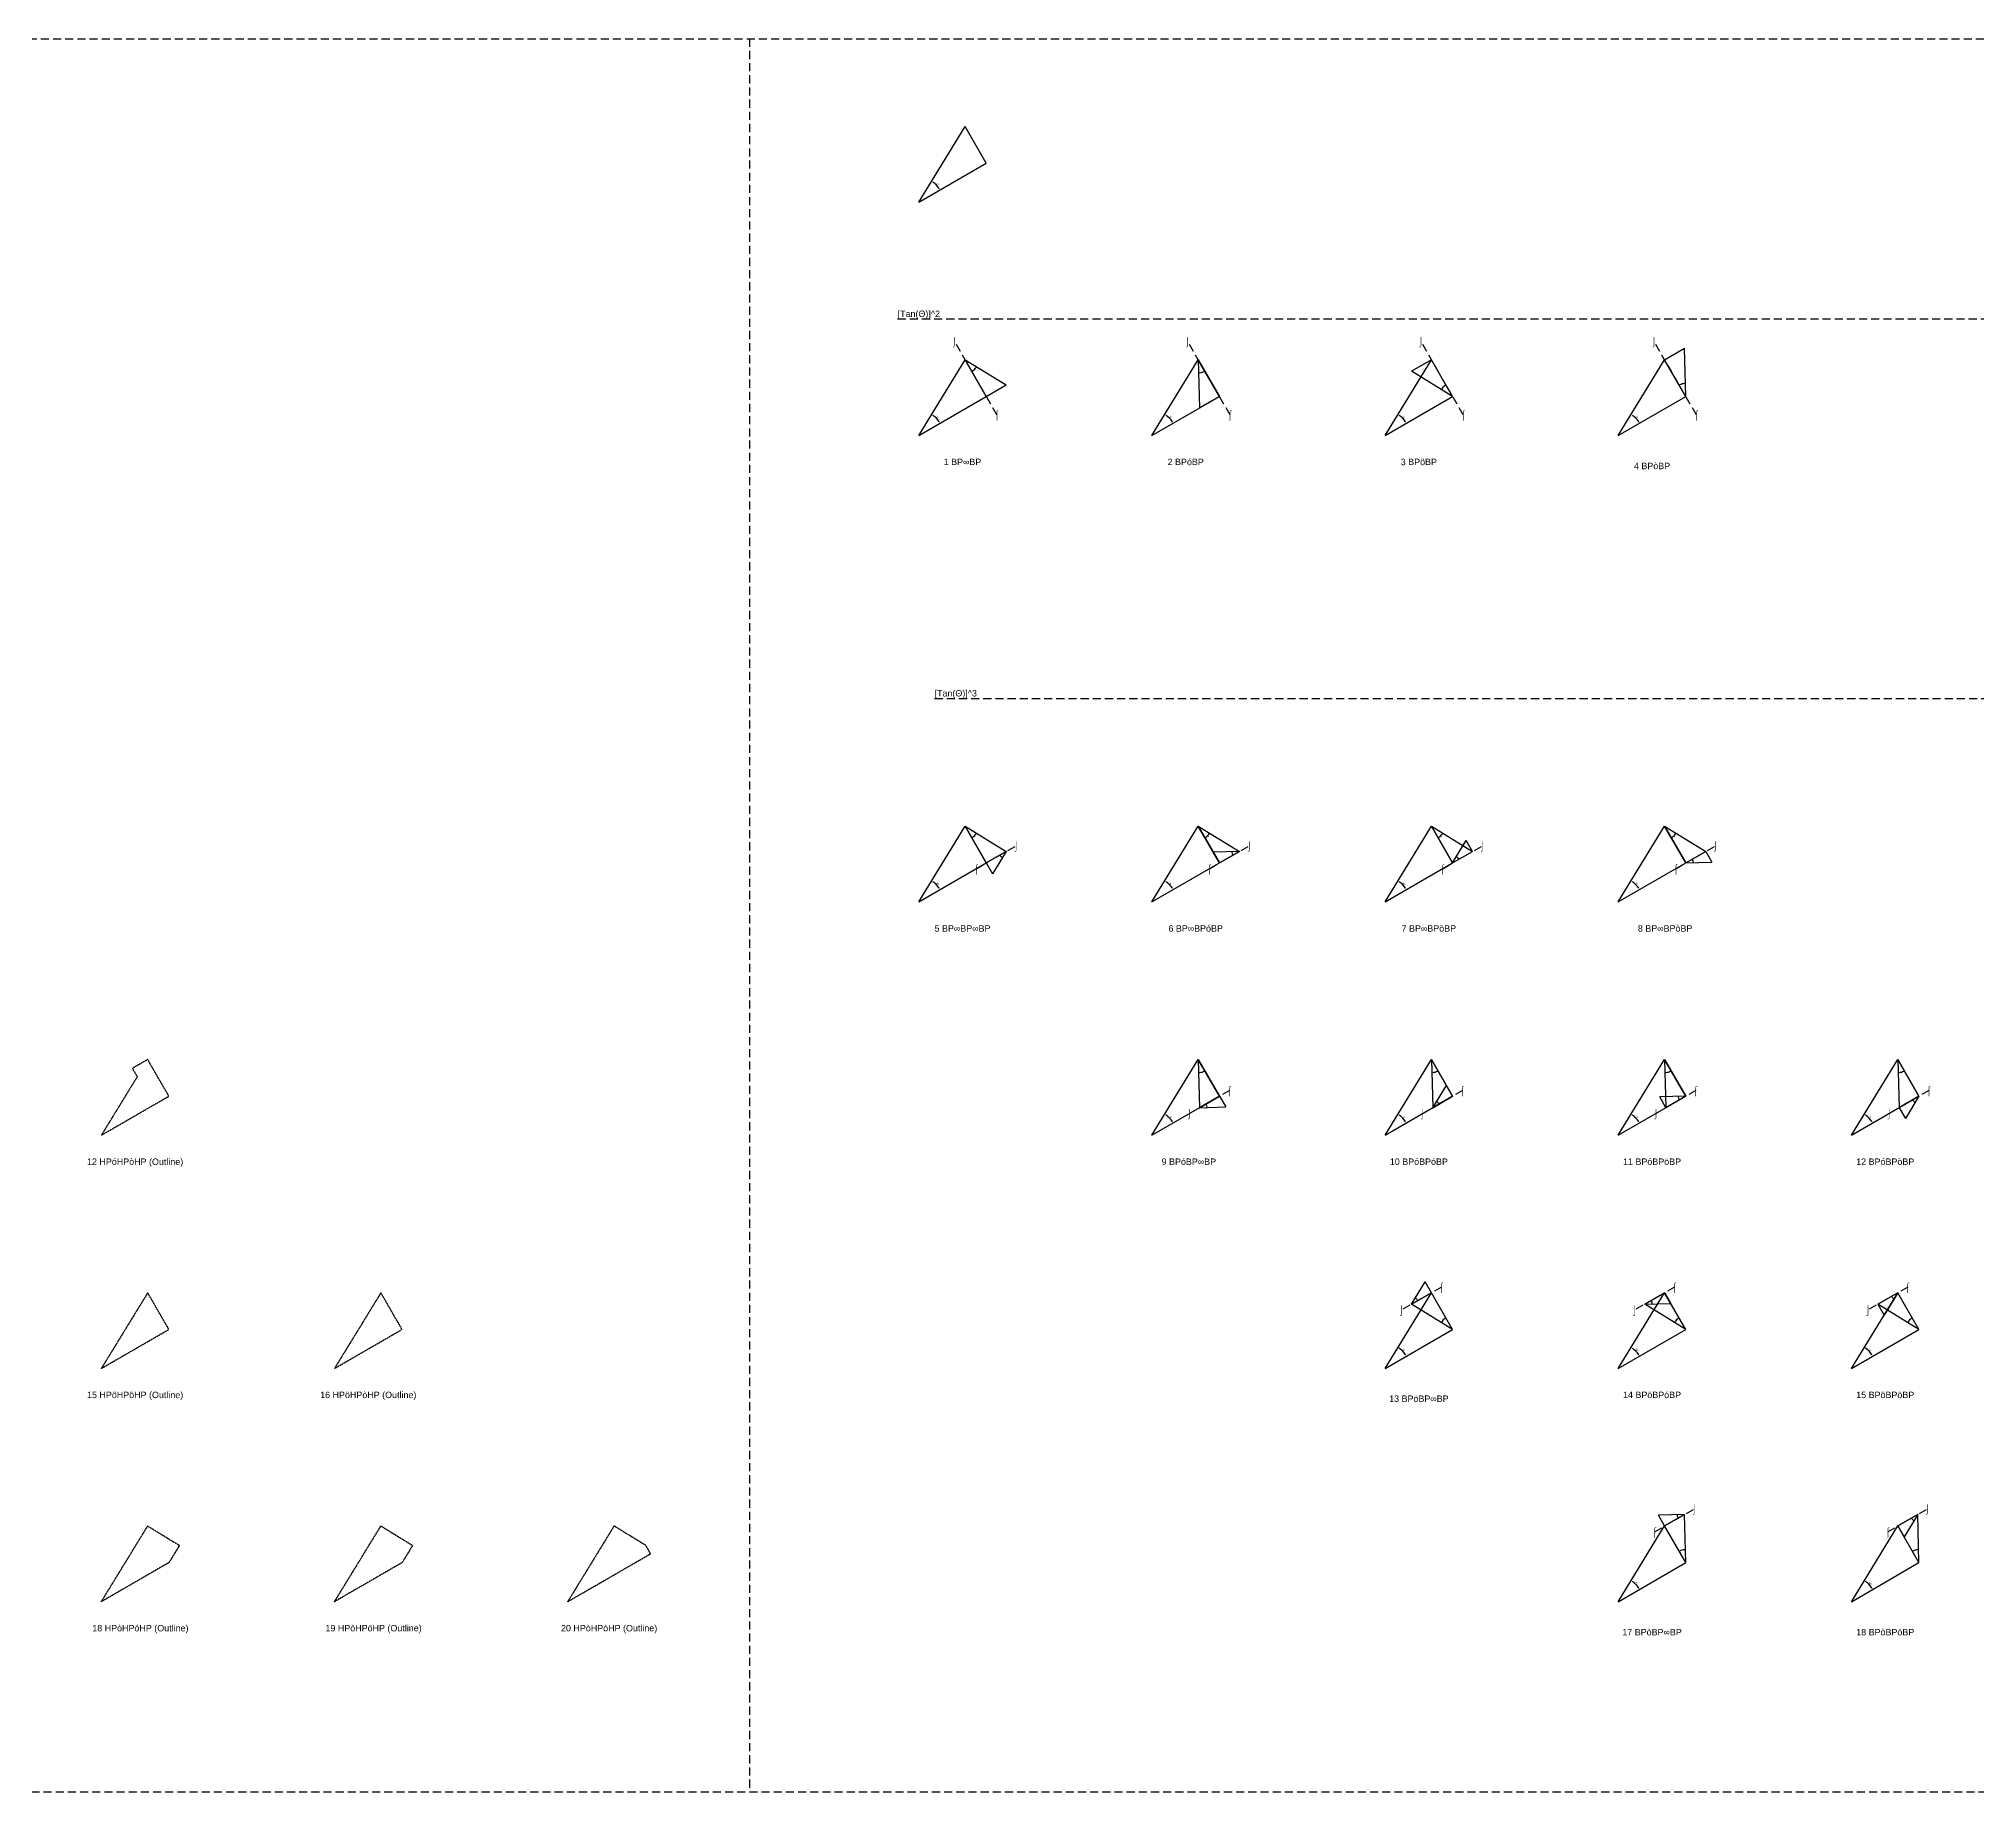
# Model space of a CAD drawing. Header units: millimetres. Extents: x 1397905 to 2845484, y -134122 to 140265.
# Drawn here: x 2245303 to 2548735, y -134122 to 140265 of the extents above; entities that cross this region are included whole.
import ezdxf
from ezdxf.enums import TextEntityAlignment as Align

# ---------------------------------------------------------------- set-up
doc = ezdxf.new("R2010")
doc.units = ezdxf.units.MM
doc.header["$PDMODE"] = 35
doc.linetypes.add('DASHED', pattern=[19.05, 12.7, -6.35])
for name, color, linetype in [('BASE', 170, 'Continuous'), ('HYPOTENUSE', 20, 'Continuous'), ('PERPENDICULAR', 90, 'Continuous')]:
    doc.layers.add(name, color=color, linetype=linetype)
doc.styles.add('Arial', font='arial_0.ttf')
doc.dimstyles.new('ISO-25', dxfattribs={"dimtxt": 250, "dimasz": 100, "dimexe": 1.25, "dimexo": 0.625, "dimgap": 100, "dimtad": 1, "dimdec": 0, "dimtxsty": 'Arial', "dimcen": 2.5, "dimadec": 0, "dimazin": 0, "dimtfac": 1, "dimtdec": 0, "dimtmove": 0, "dimatfit": 3, "dimfxl": 1, "dimarcsym": 0})

# ---------------------------------------------------------------- blocks, each defined once
blk = doc.blocks.new('*D2')
at = {"color": 0, "lineweight": -2, "transparency": 16777216}
blk.add_arc((0, 0), 3850, 3.72107, 24.76727, dxfattribs=at)
at = {"color": 0, "transparency": 16777216}
for points in [[(3459, 1594), (3533, 1632), (3384, 1836)], [(3884, 251), (3800, 249), (3850, 0)]]:
    blk.add_solid(points, dxfattribs=at)
at = {"layer": 'Defpoints', "color": 0, "transparency": 16777216}
for p in [(12208, 6625), (0, 0), (0, 0), (3797, 635), (12208, 0)]:
    blk.add_point(p, dxfattribs=at)
at = {"color": 0, "transparency": 16777216, "insert": (3952, 1003), "char_height": 250, "attachment_point": 5, "rotation": 284.24417, "style": 'Arial'}
blk.add_mtext('28°', dxfattribs=at)
blk = doc.blocks.new('GTN')
at = {"layer": 'BASE'}
blk.add_line((0, 0), (12208.3, 0), dxfattribs=at)
at = {"layer": 'HYPOTENUSE'}
blk.add_line((0, 0), (12208.3, 6625.3), dxfattribs=at)
at = {"layer": 'PERPENDICULAR'}
blk.add_line((12208.3, 0), (12208.3, 6625.3), dxfattribs=at)
at = {"color": 6}
dim = blk.add_angular_dim_2l(base=(3797.3, 635.2), line1=((0, 0), (12208.3, 0)), line2=((0, 0), (12208.3, 6625.3)), dimstyle='ISO-25', override={"dimasz": 250}, dxfattribs=at)
dim.commit()
dim.dimension.update_dxf_attribs({"geometry": '*D2', "text_midpoint": (3952.4, 1003.3)})

msp = doc.modelspace()

# ---------------------------------------------------------------- linework, layer by layer
at = {"linetype": 'DASHED', "ltscale": 100}
for p, q in [((2356562, 140265), (2356562, -134122)), ((2379741, 96437), (2708226, 96437)), ((2395282, 81424), (2388657, 92899)), ((2431781, 81424), (2425155, 92899)), ((2468279, 81424), (2461654, 92899)), ((2504777, 81424), (2498152, 92899)), ((2385523, 37045), (2714008, 37045)), ((2392069, 10397), (2398297, 13992)), ((2428568, 10397), (2434795, 13992)), ((2465066, 10397), (2471294, 13992)), ((2501564, 10397), (2507792, 13992)), ((2431681, -24304), (2425454, -27899)), ((2468180, -24304), (2461952, -27899)), ((2504678, -24304), (2498450, -27899)), ((2541176, -24304), (2534949, -27899)), ((2464867, -55064), (2458639, -58660)), ((2501365, -55064), (2495138, -58660)), ((2537864, -55064), (2531636, -58660)), ((2498252, -93361), (2504479, -89765)), ((2534750, -93361), (2540978, -89765))]:
    msp.add_line(p, q, dxfattribs=at)
msp.add_lwpolyline([(1397905, 140265), (2845484, 140265), (2845484, -134122), (1397905, -134122)], close=True, dxfattribs=at)
at = {"linetype": 'DASHED'}
for points in [[(2260707, -22159), (2255098, -31307), (2265671, -25203), (2262358, -19465), (2259953, -20854)], [(2340320, -95505), (2335355, -92462), (2328095, -104304), (2341073, -96811)]]:
    msp.add_lwpolyline(points, close=True, dxfattribs=at)
at = {"color": 4, "linetype": 'DASHED'}
for points in [[(2265671, -61701), (2262358, -55963), (2255098, -67805)], [(2291597, -67805), (2302169, -61701), (2298857, -55963)]]:
    msp.add_lwpolyline(points, close=True, dxfattribs=at)
at = {"color": 6, "linetype": 'DASHED'}
for points in [[(2265671, -98199), (2255098, -104304), (2262358, -92462), (2267323, -95505)], [(2302169, -98199), (2291597, -104304), (2298857, -92462), (2303821, -95505)]]:
    msp.add_lwpolyline(points, close=True, dxfattribs=at)

# ---------------------------------------------------------------- block references
at = {"rotation": 30}
for p in [(2383053, 114687), (2383053, 78188), (2419552, 78188), (2456050, 78188), (2492548, 78188), (2383053, 5192), (2419552, 5192), (2456050, 5192), (2492548, 5192), (2419552, -31307), (2456050, -31307), (2492548, -31307), (2529047, -31307), (2456050, -67805), (2492548, -67805), (2529047, -67805), (2492548, -104304), (2529047, -104304)]:
    msp.add_blockref('GTN', p, dxfattribs=at)
at = {"linetype": 'DASHED', "ltscale": 100}
for p, xscale, yscale, zscale, rotation in [((2390313, 90030), 0.5426920662484861, 0.5426920662484861, 0.5426920662484861, 299.9999999999997), ((2503121, 84292), -0.5426920662484861, 0.5426920662484861, 0.5426920662484861, 299.9999999999997), ((2426812, 90030), -0.5426920662484861, 0.5426920662484861, 0.5426920662484861, 119.9999999999997), ((2466623, 84292), 0.5426920662484861, 0.5426920662484861, 0.5426920662484861, 119.9999999999997), ((2390313, 17033), 0.5426920662484861, 0.5426920662484861, 0.5426920662484861, 299.9999999999997), ((2426812, 17033), 0.5426920662484861, 0.5426920662484861, 0.5426920662484861, 299.9999999999997), ((2463310, 17033), 0.5426920662484861, 0.5426920662484861, 0.5426920662484861, 299.9999999999997), ((2499808, 17033), 0.5426920662484861, 0.5426920662484861, 0.5426920662484861, 299.9999999999997), ((2396740, 13093), 0.294514678769062, 0.294514678769062, 0.294514678769062, 209.9999999999985), ((2433238, 13093), -0.294514678769062, 0.294514678769062, 0.294514678769062, 29.99999999999854), ((2466623, 11296), 0.294514678769062, 0.294514678769062, 0.294514678769062, 29.99999999999852), ((2503121, 11296), -0.294514678769062, 0.294514678769062, 0.294514678769062, 209.9999999999985), ((2426812, -19465), -0.5426920662484861, 0.5426920662484861, 0.5426920662484861, 119.9999999999997), ((2463310, -19465), -0.5426920662484861, 0.5426920662484861, 0.5426920662484861, 119.9999999999997), ((2499808, -19465), -0.5426920662484861, 0.5426920662484861, 0.5426920662484861, 119.9999999999997), ((2536307, -19465), -0.5426920662484861, 0.5426920662484861, 0.5426920662484861, 119.9999999999997), ((2463509, -27000), 0.294514678769062, 0.294514678769062, 0.294514678769062, 29.99999999999854), ((2503121, -25203), -0.2945146787690621, 0.2945146787690621, 0.294514678769062, 29.99999999999862), ((2427011, -27000), -0.294514678769062, 0.2945146787690621, 0.294514678769062, 209.9999999999985), ((2539620, -25203), 0.294514678769062, 0.294514678769062, 0.294514678769062, 209.9999999999985), ((2460196, -57761), 0.294514678769062, 0.294514678769062, 0.294514678769062, 29.99999999999862), ((2466623, -61701), 0.5426920662484861, 0.5426920662484861, 0.5426920662484861, 119.9999999999997), ((2503121, -61701), 0.5426920662484861, 0.5426920662484861, 0.5426920662484861, 119.9999999999997), ((2496695, -57761), -0.294514678769062, 0.294514678769062, 0.294514678769062, 209.9999999999986), ((2539620, -61701), 0.5426920662484861, 0.5426920662484861, 0.5426920662484861, 119.9999999999997), ((2536307, -55963), 0.294514678769062, 0.294514678769062, 0.294514678769062, 209.9999999999985), ((2502922, -90664), -0.2945146787690621, 0.2945146787690621, 0.294514678769062, 29.99999999999862), ((2503121, -98199), -0.5426920662484861, 0.5426920662484861, 0.5426920662484861, 299.9999999999997), ((2539620, -98199), -0.5426920662484861, 0.5426920662484861, 0.5426920662484861, 299.9999999999997), ((2539421, -90664), 0.294514678769062, 0.294514678769062, 0.294514678769062, 209.9999999999985)]:
    msp.add_blockref('GTN', p, dxfattribs=dict(at, xscale=xscale, yscale=yscale, zscale=zscale, rotation=rotation))

# ---------------------------------------------------------------- texts
at = {"linetype": 'DASHED', "ltscale": 100, "style": 'Arial'}
for s, p in [('[Tan(Θ)]^ 2', (2379741, 96437)), ('[Tan(Θ)]^ 3', (2385523, 37045))]:
    msp.add_text(s, height=1000, dxfattribs=at).set_placement(p, align=Align.BOTTOM_LEFT)
for s, p in [('⌡', (2388657, 92899)), ('⌡', (2425155, 92899)), ('⌡', (2461654, 92899)), ('⌡', (2498152, 92899)), ('⌠', (2395282, 81424)), ('⌠', (2431781, 81424)), ('⌠', (2468279, 81424)), ('⌠', (2504777, 81424)), ('1 BP∞BP', (2389897, 74044)), ('2 BPóBP', (2424838, 74044)), ('3 BPöBP', (2461336, 74044)), ('4 BPòBP', (2497835, 73414)), ('⌡', (2398297, 13992)), ('⌡', (2434795, 13992)), ('⌡', (2471294, 13992)), ('⌡', (2507792, 13992)), ('⌠', (2392069, 10397)), ('⌠', (2428568, 10397)), ('⌠', (2465066, 10397)), ('⌠', (2501564, 10397)), ('5 BP∞BP∞BP', (2389897, 1047)), ('6 BP∞BPóBP', (2426395, 1047)), ('7 BP∞BPöBP', (2462893, 1047)), ('8 BP∞BPòBP', (2499880, 1047)), ('⌠', (2431681, -24304)), ('⌠', (2468180, -24304)), ('⌠', (2504678, -24304)), ('⌠', (2541176, -24304)), ('⌡', (2425454, -27899)), ('⌡', (2461952, -27899)), ('⌡', (2498450, -27899)), ('⌡', (2534949, -27899)), ('12 HPóHPòHP (Outline)', (2260385, -35451)), ('9 BPóBP∞BP', (2425326, -35451)), ('10 BPóBPóBP', (2461336, -35451)), ('11 BPóBPöBP', (2497835, -35451)), ('12 BPóBPòBP', (2534333, -35451)), ('⌠', (2464867, -55064)), ('⌠', (2501365, -55064)), ('⌠', (2537864, -55064)), ('⌡', (2458639, -58660)), ('⌡', (2495138, -58660)), ('⌡', (2531636, -58660)), ('15 HPöHPöHP (Outline)', (2260385, -71950)), ('16 HPöHPòHP (Outline)', (2296883, -71950)), ('13 BPöBP∞BP', (2461336, -72541)), ('14 BPöBPóBP', (2497835, -71950)), ('15 BPöBPöBP', (2534333, -71950)), ('⌡', (2504479, -89765)), ('⌡', (2540978, -89765)), ('⌠', (2498252, -93361)), ('⌠', (2534750, -93361)), ('18 HPòHPóHP (Outline)', (2261211, -108448)), ('19 HPòHPöHP (Outline)', (2297709, -108448)), ('20 HPòHPòHP (Outline)', (2334584, -108448)), ('17 BPòBP∞BP', (2497835, -109077)), ('18 BPòBPóBP', (2534333, -109077))]:
    msp.add_text(s, height=1000, dxfattribs=at).set_placement(p, align=Align.MIDDLE_CENTER)

doc.saveas('drawing.dxf')
